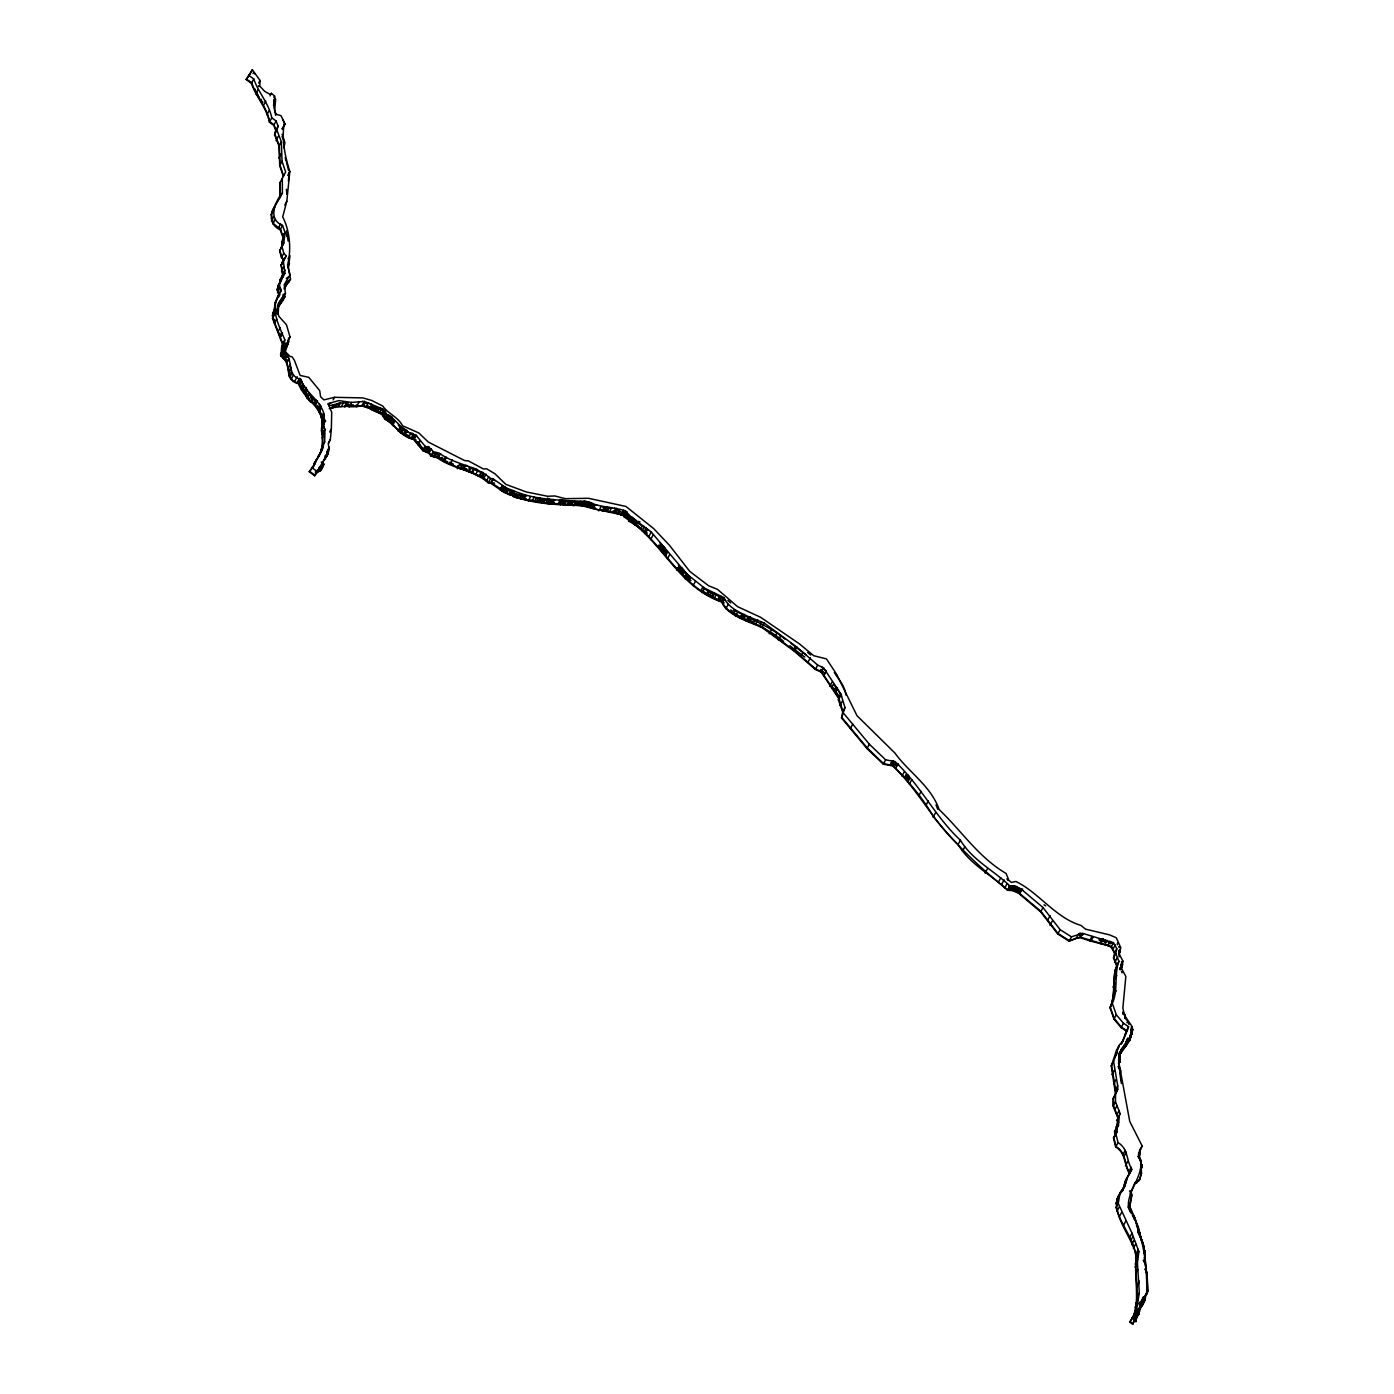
<?xml version="1.0" encoding="UTF-8"?>
<svg xmlns="http://www.w3.org/2000/svg" width="1394" height="1394" viewBox="0 0 1394 1394"><rect width="100%" height="100%" fill="white"/><g stroke="black" fill="none" stroke-linecap="round" stroke-linejoin="round"><path stroke-width="1.5" d="M624.599 516.529C661.941 539.391 678.425 586.717 721.9 601.494C726.448 611.6 737.06 616.078 746.4 620.487L762.239 626.934L794.737 650.893L815.629 668.946L821.484 671.629L838.683 697.627L842.917 711.376L841.523 717.98L866.998 748.543L883.308 764.173L892.683 765.933C917.879 789.213 932.9 821.171 958.061 844.572C969.91 864.402 991.674 875.014 1007.531 890.313L1012.271 890.557L1018.352 893.066L1040.673 911.868L1057.785 934.015L1069.181 941.229L1071.498 936.855L1082.284 933.248L1113.51 942.71L1116.803 948.739L1115.827 953.548L1118.929 961.32C1113.893 974.964 1118.389 989.984 1112.342 1003.401L1116.315 1014.745L1123.477 1023.266L1128.6 1026.698L1123.233 1040.429L1118.877 1045.587L1113.614 1061.583L1117.709 1085.769L1117.761 1089.219L1115.531 1094.255L1115.496 1101.783L1120.166 1113.632L1116.977 1120.671L1117.849 1118.005L1113.179 1106.139L1113.196 1098.611L1115.705 1093.088L1115.653 1089.62L1111.541 1065.434M1113.457 1098.106L1113.44 1105.634L1118.11 1117.5L1116.124 1129.872L1114.573 1131.388L1114.834 1136.075L1113.492 1137.835L1115.705 1147.018C1126.038 1152.977 1123.965 1164.914 1129.488 1173.696L1131.806 1169.339C1126.282 1160.557 1128.373 1148.621 1118.04 1142.644L1115.81 1133.461L1117.152 1131.701L1116.908 1127.014L1118.441 1125.516L1119.312 1116.298M1143.254 1298.981L1142.505 1300.079L1144.335 1301.456C1148.098 1286.104 1141.686 1315.64 1141.076 1301.63L1143.272 1297.169L1144.335 1301.456L1138.34 1311.493L1138.759 1314.368L1135.796 1318.619L1138.48 1313.81L1138.584 1308.339L1140.344 1308.705M1144.875 1262.389L1147.245 1277.148L1147.802 1291.262L1146.6 1294.277L1147.715 1291.454L1147.123 1277.374L1143.882 1246.933L1136.458 1225.082L1138.375 1227.312L1132.852 1214.331L1135.57 1219.907M324.907 429.509L324.68 441.846L322.363 446.219L322.223 434.353L324.907 429.509L323.791 426.599L324.244 415.011C320.899 400.008 305.826 393.77 300.912 379.412C285.439 375.875 294.97 358.85 283.278 351.793L284.794 339.753C277.807 322.85 268.955 307.447 281.257 290.37L279.427 285.474L282.146 275.855L284.916 273.329L283.365 260.922L286.188 255.921L283.801 253.185L281.989 246.581L283.818 242.922L285.09 232.45L282.529 225.392C267.526 219.172 274.914 201.973 282.407 193.017L282.285 178.397M1131.597 1194.954L1131.597 1196.122L1130.778 1190.946L1131.858 1194.484M1138.375 1227.312L1141.425 1239.58L1138.462 1231.146M1121.734 963.602L1119.905 969.597L1122.623 964.09L1121.403 961.703M281.501 247.278L283.017 236.318L280.473 229.243L273.172 223.406L271.447 214.362M281.867 242.103L281.762 246.773L279.654 250.937L281.466 257.559L283.853 260.277L281.03 265.278L282.843 274.409L285.16 270.035M1133.88 1316.494C1139.787 1296.437 1133.549 1276.05 1136.528 1255.889C1131.579 1237.698 1117.256 1221.998 1116.263 1203.144M1122.222 966.53L1120.689 969.388L1120.114 968.325L1121.961 967.105L1122.623 964.09M283.33 176.428L279.724 165.677L279.027 146.074L274.566 134.538L275.768 130.426L273.747 125.338L269.425 122.202C266.62 107.686 256.026 97.04 251.408 83.309L246.198 79.545L252.349 69.7L260.033 80.416L259.807 86.132L264.86 91.464L269.913 94.304L271.377 93.311L274.897 96.221L273.886 107.338L275.263 112.374L276.744 114.43L281.048 115.667L284.341 122.916C281.396 138.738 284.934 156.198 289.83 171.497L286.815 201.241L282.703 216.872C289.935 231.021 291.503 249.561 287.547 265.139L290.004 274.845L284.184 284.759L285.474 293.245L278.504 303.334L277.493 311.664L278.887 316.351L286.502 324.819L290.004 336.965L284.202 348.761L285.3 351.637L290.074 356.446L292.06 356.742L294.413 360.349L300.128 375.456L308.771 377.321L319.679 390.616L320.603 396.785L323.931 399.869L334.508 397.307L362.98 397.917L371.71 400.479L382.688 406.002C388.142 413.879 398.022 416.876 402.605 425.78L418.81 432.942L428.237 442.003L464.481 460.508L468.454 460.926L483.317 468.924L486.645 468.82L494.87 473.716L505.83 484.363L526.2 491.925L547.546 496.247L554.882 495.968L565.232 498.669L588.477 498.285L625.923 506.44L653.629 528.553L669.468 545.298L689.751 571.383L708.657 585.776L717.457 589.348L737.6 606.669L760.619 617.281L799.354 643.819L813.713 655.703L826.468 658.909L836.731 674.452L857.014 715.732L894.826 752.934C908.505 772.015 931.105 786.129 939.138 809.548C961.651 831.016 978.623 857.415 1006.085 873.463L1008.925 880.468L1011.486 882.419L1015.877 881.478C1038.966 892.665 1055.485 917.879 1081.064 925.442L1085.508 929.153L1109.624 934.886L1116.28 937.779L1120.811 947.781L1119.034 953.618L1123.006 961.268L1120.706 967.018L1125.847 976.41L1122.85 1008.071L1124.592 1015.494L1132.381 1026.942L1130.9 1035.812L1120.898 1049.734L1118.737 1061.74L1129.732 1121.368L1142.156 1145.955L1138.358 1154.319C1147.436 1171.622 1129.262 1186.764 1128.356 1203.754C1142.261 1231.146 1147.297 1262.04 1146.687 1292.796L1139.769 1305.829L1139.804 1308.199L1132.608 1324.3L1129.785 1322.087L1136.215 1312.137L1139.316 1292.761L1137.417 1262.807L1138.863 1251.516L1131.998 1233.185L1118.232 1203.388L1120.201 1192.497L1124.697 1186.503L1127.415 1177.32L1131.806 1169.339M324.68 441.846L321.16 449.704C323.164 443.954 323.652 436.688 321.456 430.973L322.188 418.88L318.703 409.609L313.319 402.639M321.787 427.871L322.223 434.353M280.908 194.463L278.573 198.837L280.089 197.373L279.95 182.753L285.665 172.072L282.058 161.321L281.361 141.718L276.901 130.182L278.103 126.07L276.064 120.964L271.76 117.845C268.955 103.33 258.36 92.666 253.743 78.953L248.515 75.189M328.81 446.69L328.217 453.608L324.523 458.8L326.492 456.866L327.66 450.715M1128.6 1026.698L1126.282 1031.055L1121.159 1027.622L1113.98 1019.119L1110.025 1007.757C1116.176 994.183 1111.366 978.884 1116.873 965.171L1113.771 957.399M1114.991 970.468C1113.457 982.944 1115.13 995.421 1110.286 1007.252L1114.242 1018.613L1121.421 1027.117L1126.544 1030.549L1125.324 1034.191L1127.641 1029.835M329.664 432.018L331.354 428.969L331.702 412.275L328.165 403.65L338.794 400.601L351.515 402.413L364.374 401.437L383.28 409.209L387.114 414.767C397.307 419.96 403.232 432.854 415.882 435.015L425.118 446.272L431.234 449.007L433.168 451.639L439.197 453.12C454.949 464.777 475.964 465.439 490.583 478.49L493.093 478.874L506.597 488.161L513.462 490.653C536.411 500.829 562.74 499.941 587.484 501.648C599.472 507.416 612.82 506.911 625.122 510.709L630.977 516.808L651.225 532.003L687.277 574.45L704.562 588.129L723.956 597.643C728.504 607.749 739.116 612.227 748.456 616.636L764.295 623.083L796.81 647.043L817.686 665.095L823.54 667.778L840.739 693.759L844.991 707.525L841.523 717.98M414.297 437.838L414.245 439.232L416.144 440.051M282.146 275.855L279.811 280.211L279.706 283.4L282.024 279.044M280.072 279.706L279.967 282.912L277.876 285.979L280.211 281.605M844.991 707.525L842.656 711.881L838.352 699.875L840.739 693.759M1129.488 1205.444L1131.649 1213.25L1129.192 1207.692L1130.081 1203.667L1129.245 1205.88M1120.462 968.551L1120.34 969.649M289.987 255.607L288.436 268.153L290.544 279.061L287.722 281.588L284.237 288.349L288.732 281.327M1120.95 968.534L1120.968 965.781M283.174 294.239L282.947 296.783L278.277 303.909M1116.559 1126.143L1116.385 1129.367L1114.851 1130.882L1115.095 1135.57L1113.754 1137.33L1115.967 1146.513C1126.317 1152.472 1124.226 1164.408 1129.75 1173.19L1127.711 1176.588M287.478 361.795L284.55 358.084L287.478 361.795L287.565 360.227M324.541 420.814L322.223 425.17L321.909 419.385L324.244 415.011M1120.079 1057.122L1119.312 1060.381L1119.574 1055.415L1119.678 1062.298L1118.302 1062.925M1120.41 1069.285L1120.184 1073.206L1120.706 1070.749L1118.772 1065.957L1119.765 1059.545M325.342 420.117L325.464 421.824M289.116 172.891L288.401 181.168M279.811 280.211L282.86 277.197L281.309 264.773L286.188 255.921M549.044 502.659L550.299 504.07L552.251 502.432L549.044 502.659L550.299 504.07L554.237 502.502M595.447 507.956L589.104 506.58L588.076 505.029L587.275 506.074C598.061 511.633 610.467 510.587 621.55 514.177M1131.109 1197.028L1130.307 1203.266L1131.841 1195.669M1139.909 1309.193C1140.536 1312.068 1135.5 1318.428 1137.173 1316.372L1138.462 1313.235M1145.258 1259.392L1144.126 1257.998L1145.154 1256.604L1144.038 1246.619L1141.599 1239.231M321.909 419.385C318.564 404.365 303.509 398.144 298.577 383.786C283.104 380.231 292.635 363.224 280.943 356.167L281.64 346.636L284.794 339.753M1119.068 1061.479L1119.521 1053.672L1118.58 1060.259L1119.678 1062.298L1118.737 1062.106M285.439 345.172L285.665 343.307M324.802 459.236L328.897 448.171L328.357 443.902L330.343 439.441L331.354 428.969M283.784 351.358L284.585 346.81M1131.196 1027.047L1132.782 1029.486L1129.645 1040.412L1120.968 1053.115L1120.549 1051.686L1119.068 1054.526L1119.626 1057.976L1118.877 1057.035M1139.665 1149.423L1139.055 1156.724L1142.278 1166.673L1140.536 1170.002L1141.616 1168.015M1130.795 1036.753L1130.586 1034.888L1129.889 1035.481L1130.795 1036.753L1132.782 1029.486M1107.184 940.392L1105.163 942.658C1108.788 940.375 1105.912 944.174 1103.09 940.706M1118.668 953.792L1119.452 949.802M273.694 97.005L275.646 99.201L274.67 110.753L275.681 115.423M321.439 449.199L320.759 452.179L323.495 445.348M1129.645 1040.412L1131.266 1035.864M282.459 344.126L272.527 318.424L275.437 302.237M272.841 312.814L272.806 317.919L282.738 343.621L281.205 355.662C292.914 362.719 283.383 379.726 298.839 383.28L307.377 398.179L311.089 401.82M281.257 290.37L278.922 294.726L277.11 289.83L278.155 285.474M1118.929 961.32L1116.594 965.676L1113.492 957.905L1114.747 952.607L1111.454 946.561L1080.211 937.099L1069.442 940.723L1058.046 933.51L1040.935 911.362L1018.631 892.561L1012.532 890.052L1007.792 889.808C980.592 868.689 955.378 843.962 933.388 816.727C922.706 797.664 908.034 780.919 892.962 765.428L883.569 763.668L867.277 748.038L841.802 717.474M1135.883 1321.756L1135.291 1318.149L1135.605 1320.693C1136.093 1323.655 1134.524 1318.079 1137.103 1315.709M661.836 548.887L666.053 554.951L667.447 552.355L659.954 542.789M277.615 305.303L276.901 313.842M284.324 294.064L284.968 296.748L278.573 306.785L278.173 314.347M323.094 447.822L318.006 457.702L318.634 455.611M320.69 451.761L314.155 464.69L316.299 459.34M1124.766 1046.284L1122.431 1049.194L1125.359 1045.273L1126.526 1040.638M287.634 355.47L285.09 352.281L288.645 341.774L288.575 338.115M1120.114 950.185L1118.807 954.716L1119.661 952.416C1118.615 949.854 1118.371 955.552 1119.661 952.416L1119.487 951.37M1118.877 1045.587L1114.782 1057.523L1117.117 1053.167M1116.821 1049.455L1111.279 1065.94L1115.444 1093.593L1117.761 1089.219M467.147 465.544L463.766 465.892L462.128 468.959L460.02 468.576L460.247 467.6L462.128 468.959L465.526 468.611M284.359 289.185L287.042 283.54M1119.417 953.566L1119.051 956.859M591.37 506.318L593.67 507.695L595.151 504.889L596.946 505.151M1130.133 1039.523L1119.068 1054.526M1124.592 1183.994L1123.39 1187.723L1125.725 1183.367M1141.512 1173.399L1139.386 1179.969L1141.512 1173.399L1140.832 1169.444M323.878 464.185L322.519 467.199L317.187 470.318L315.462 473.542L320.812 470.405L323.878 464.185L322.641 461.466M1132.207 1032.745L1131.736 1033.634L1131.353 1028.737L1131.754 1034.174L1131.475 1029.452L1130.987 1030.358M1120.898 969.51L1121.525 967.453M1121.403 1083.574L1120.096 1075.088M1103.124 939.591L1099.657 938.685L1098.96 939.974L1102.427 940.88M329.228 408.651C335.727 406.037 342.523 407.762 348.796 405.253L349.058 404.452M1123.669 1187.235L1122.379 1190.859L1124.697 1186.503M285.09 232.45L282.755 236.823L280.194 229.749C270.941 225.863 268.955 215.582 273.938 207.497M1112.046 943.18L1108.997 942.971L1109.676 941.699L1112.673 943.808M275.995 203.646L272.283 211.783L274.601 207.427M286.903 194.341L286.415 189.27M663.387 550.282L663.056 551.153L664.45 548.556M1119.905 1074.216L1120.602 1072.404M1120.201 1192.497L1116.611 1200.112L1118.946 1195.738M1118.145 1196.348L1116.002 1203.649L1118.319 1199.276M1131.823 1031.595L1131.248 1032.832M318.285 470.423L314.643 475.79L309.259 471.747L313.302 466.885L314.242 463.191M313.302 466.885L316.49 460.334M1132.608 1324.3L1137.469 1312.573M1137.748 1312.068L1132.886 1323.795L1130.064 1321.582M1125.585 1033.686L1121.177 1044.298M526.671 495.776L516.198 494.121L506.824 489.085L505.238 492.047L503.443 489.974L508.723 494.487L510.57 494.434L511.319 492.657L511.162 494.539L514.63 497.066L523.046 499.157L526.218 498.616M1128.077 1042.015L1126.056 1042.607L1124.888 1046.162L1126.16 1045.186M1130.116 1193.787L1135.134 1182.339M558.175 503.234L573.753 505.552L579.904 503.757M1126.491 1178.627L1124.331 1184.499L1126.648 1180.143M319.609 454.723L321.038 451.673M590.62 503.774L580.357 501.526L577.29 502.537L575.774 505.36L576.402 503.513L577.133 504.715L581.228 504.419L586.055 506.127L586.595 504.959L589.104 506.58L590.62 503.774L595.151 504.889M371.553 406.839L370.63 408.773L371.849 409.801L382.409 414.645L386.452 419.89L392.097 423.584L393.805 420.378L392.707 419.036L388.142 416.719L384.134 411.422L373.592 406.543L371.187 404.051M572.568 502.502L562.984 501.387L561.451 504.227L571.07 505.325L572.568 502.502L577.29 502.537M1145.519 1296.49L1146.704 1294.085M1120.689 1053.167L1119.121 1056.251L1119.173 1055.119M283.888 147.869L284.916 142.693L282.093 134.225M321.317 461.902L322.345 465.195L319.017 467.548M327.137 454.862L314.643 475.79M1129.785 1322.087C1141.459 1305.498 1135.744 1282.637 1135.552 1263.591C1138.619 1243.309 1120.602 1226.476 1116.176 1207.256M250.031 74.056L252.349 69.7M251.408 83.309L253.743 78.953M258.657 82.995L260.033 80.416M255.764 93.956L258.099 89.599M263.449 105.491L265.766 101.135M270 95.872L271.377 93.311M266.934 114.744L269.269 110.387M273.451 105.264L275.437 101.535M269.425 122.202L271.76 117.845M273.747 125.338L276.064 120.964M275.768 130.426L278.103 126.07M274.566 134.538L276.901 130.182M276.029 140.672L278.347 136.316M285.038 124.066L282.163 128.875L285.038 124.066L282.877 119.588M279.027 146.074L281.361 141.718M278.748 158.132L281.065 153.776M279.724 165.677L282.058 161.321M287.774 175.365L289.83 171.497M277.929 200.44L275.594 204.796L280.351 196.868L280.229 182.248M280.089 197.373L282.407 193.017M271.185 214.868L273.503 210.511M271.464 220.879L273.782 216.523M272.91 223.894L275.245 219.538M284.759 205.092L286.815 201.241M278.277 228.25L280.612 223.876M280.194 229.749L282.529 225.392M281.588 242.608L283.923 238.235M279.654 250.937L283.818 242.922M281.466 257.559L283.801 253.185M281.623 263.205L283.958 258.831M281.03 265.278L283.365 260.922M281.449 271.133L283.784 266.777M287.652 266.881L289.534 263.361M282.86 277.197L284.916 273.329M277.11 289.83L279.427 285.474M277.493 292.67L279.828 288.314M277.493 298.386L275.176 302.742L279.201 294.221L277.371 289.325M278.626 297.096L280.002 294.535M285.84 285.108L287.722 281.588M287.234 284.01L289.098 280.508M288.68 282.564L290.544 279.061M272.579 313.319L274.914 308.945M272.144 315.776L274.479 311.42M283.418 297.096L285.474 293.245M276.726 310.217L278.573 306.785M272.527 318.424L274.862 314.068M281.832 300.93L277.598 307.9M284.968 296.748L279.967 304.415L279.689 302.672M274.409 323.303L276.726 318.947M277.911 332.016L280.229 327.66M280.177 337.487L282.494 333.131M281.64 346.636L283.958 342.279M280.421 354.808L282.755 350.452M287.931 340.833L290.004 336.965M286.38 344.928L288.453 341.077M280.943 356.167L283.278 351.793M288.645 341.774L285.3 349.145L288.209 343.238M284.027 353.396L282.268 356.69L285.003 359.669L286.798 356.306L283.871 352.682L282.111 355.975L283.801 358.763L285.596 355.418M282.599 357.422L284.376 354.111M284.759 359.478L287.077 355.122M286.746 362.667L289.081 358.31M288.053 368.643L290.388 364.287M288.663 371.71L290.998 367.354M288.506 373.052L290.823 368.696M288.906 376.171L291.241 371.815M289.569 377.669L291.904 373.296M291.067 379.36L293.385 375.003M294.901 381.05L297.218 376.694M297.236 382.636L299.571 378.262M298.577 383.786L300.912 379.412M299.431 385.964L301.766 381.59M300.912 388.647L303.23 384.274M307.342 396.488L303.787 389.344L305.478 393.509L302.028 389.414L303.822 386.033L307.29 390.128L305.478 393.509L310.531 401.803L316.107 403.911M303.84 391.923L306.175 387.567M298.281 381.329L304.171 392.045L305.966 388.682M305.077 393.962L307.412 389.606M306.279 396.802L308.614 392.446M307.098 398.684L309.433 394.31M308.806 400.444L311.141 396.07M309.799 395.077L312.308 398.457L310.531 401.803L308.022 398.423M311.629 402.57L313.423 399.224L312.308 398.457M313.476 403.371L315.253 400.026L316.438 400.27L314.661 403.615M315.218 405.114L317.553 400.758M318.424 410.115L320.759 405.741M318.738 410.812L321.073 406.456M318.877 412.345L321.195 407.972M320.968 417.695L323.303 413.338M322.467 416.301L322.763 417.381L320.533 413.094L322.606 418.444L323.774 413.983M333.131 399.886L334.508 397.307M321.718 422.87L324.035 418.514M331.389 408.337L333.166 405.009L339.439 403.04L348.239 402.918L346.461 406.229M321.509 428.376L323.844 424.02M332.922 408.181L334.699 404.852M321.456 430.973L323.791 426.599M335.083 407.571L336.843 404.243M322.572 433.412L324.907 429.056M337.662 406.368L339.439 403.04M322.171 437.908L324.506 433.551M338.725 406.368L340.485 403.058M341.46 406.421L343.22 403.127M309.259 471.747L315.358 463.035M344.527 406.856L346.27 403.58M318.947 455.925L321.944 450.349M346.897 403.511L345.137 406.787L347.751 405.236M328.287 443.309L330.343 439.441M345.485 406.072L349.197 406.769L351.515 402.413M326.841 452.039L328.897 448.171M315.236 471.991L316.386 472.897L318.111 469.656M325.342 456.535L327.398 452.667M327.607 452.196L329.367 448.92M319.365 468.698L317.64 471.921L317.292 470.789L319.818 471.102L321.544 467.879M325.9 456.43L323.565 460.787L325.063 458.731M326.893 454.618L328.635 451.36M325.604 458.068L328.217 453.608M317.292 470.789L318.93 471.311L322.345 465.195M320.812 470.405L320.62 468.436L320.812 470.405L323.443 465.648M349.197 406.769L356.55 406.717L358.868 402.361M356.55 406.717L362.039 405.811L364.374 401.437M369.671 403.546L364.967 402.953L363.207 406.229L345.764 405.567M362.405 404.434L363.207 406.229L366.064 406.734L367.807 403.458M362.039 405.811L369.41 408.512L371.745 404.138M372.372 405.497L370.63 408.773L367.981 405.811M371.849 409.801L373.592 406.543M372.825 410.324L374.568 407.083M374.184 410.899L375.91 407.64M374.864 411.265L376.589 408.041M375.875 411.613L377.6 408.39M377.53 412.136L379.255 408.912M378.523 411.474L379.534 413.094L381.242 409.871M621.288 514.682C608.115 511.912 594.646 509.228 581.472 505.604C557.914 504.611 532.909 504.558 511.145 495.009L504.262 492.518L490.758 483.248L488.248 482.847C473.629 469.795 452.614 469.133 436.862 457.493L430.851 456.012L428.899 453.381L422.8 450.645L413.565 439.371C400.897 437.211 394.99 424.316 384.796 419.141L381.224 413.06L378.436 411.631M383.333 411.038L381.625 414.262L381.538 412.694L379.534 413.094M384.134 411.422L382.409 414.645L381.538 412.694L383.211 415.604L384.936 412.397M384.099 416.945L385.807 413.757M384.796 419.141L387.114 414.767M387.096 415.604L385.406 418.775L383.873 415.429M388.142 416.719L386.452 419.89L384.779 416.823M384.779 416.51L387.515 420.448L389.222 417.242M390.721 417.799L389.013 421.04L390.686 420.448L391.766 423.253L393.491 420.03M391.801 418.287L390.076 421.493L390.686 420.448L391 422.26L392.707 419.036M392.516 425.623L394.85 421.267M410.725 433.499L412.798 435.172L411.108 438.326L408.093 435.799L403.11 434.388L398.335 430.624L400.026 427.435L398.231 424.926M398.248 431.199L400.566 426.843M400.026 427.435L401.089 428.341L399.381 431.53L399.154 430.066M401.089 428.341L402.03 429.021L400.322 432.192L400.653 430.99L401.942 432.262M402.814 429.718L401.123 432.889L400.653 430.99L403.11 434.388L404.8 431.216L402.03 429.021M403.528 434.545L400.27 431.809M408.39 432.088L406.386 431.931L404.696 435.102L404.243 433.569M408.529 437.577L410.847 433.22M415.935 436.078L414.053 435.625L412.363 438.779L414.245 439.232L415.935 436.078L417.085 436.409M413.565 439.371L403.79 434.039M414.506 437.594L415.882 435.015M418.043 444.982L420.378 440.626M422.8 450.645L425.118 446.272M424.856 446.707L426.006 447.962L424.334 451.098L429.387 451.917M425.797 451.952L427.453 448.816L431.06 448.781M425.902 452.231L428.237 447.857M428.76 448.938L427.087 452.057L426.529 450.436M427.383 452.37L429.7 448.014M428.307 451.761L429.979 448.624M428.899 453.381L431.234 449.007M430.851 456.012L433.168 451.639M435.294 453.817L433.743 452.527L432.07 455.646L433.639 456.918L435.294 453.817L441.114 454.252M433.691 457.389L437.141 456.988C449.216 464.655 462.024 468.802 475.145 473.96M433.639 456.918L434.858 457.267L436.514 454.165M434.858 457.267L436.827 457.441L438.483 454.339M436.827 457.441L438.448 457.441L440.103 454.339M445.54 457.162L443.884 460.264L447.648 461.78M444.163 461.571L446.498 457.215M450.053 464.097L452.37 459.724M457.18 468.75L459.497 464.376M457.249 466.607L460.02 468.576L461.658 465.509L463.766 465.892M463.4 469.673L465.735 465.317M469.848 467.774L484.223 473.821L482.603 476.835L469.011 471.538L469.273 466.624M468.959 471.747L471.294 467.391M469.011 471.538L471.468 472.688L473.089 469.656M469.691 471.033L472.13 472.775L473.751 469.726M475.615 474.727L477.236 471.695M476.853 475.371L483.997 477.915L488.527 482.341L491.036 482.742L508.374 493.65M480.756 473.071L479.135 476.086L479.78 475.145M482.585 473.664L480.965 476.678L481.801 475.598L482.603 476.835M483.735 478.421L486.07 474.065M486.349 481.209L488.684 476.835M488.248 482.847L490.583 478.49M490.758 483.248L493.093 478.874M499.941 489.817L502.276 485.461M506.824 489.085L505.708 488.858L504.123 491.821L502.206 490.949L502.973 486.088M502.206 490.949L503.582 487.308M503.007 491.298L505.325 486.942M505.22 490.74L506.597 488.161M508.235 490.479L506.667 493.441L505.238 492.047M508.723 494.487L510.309 491.542M510.012 494.957L512.347 490.601M512.748 491.577L510.57 494.434M511.145 495.009L513.462 490.653M511.877 494.783L513.445 491.838M512.452 495.532L514.038 492.587M513.166 496.264L514.752 493.319M513.323 496.63C534.338 503.635 568.247 504.053 586.055 506.127L585.341 504.698M514.63 497.066L516.198 494.121M515.641 497.397L517.209 494.434M516.982 497.623L518.568 494.678M517.941 497.449L519.509 494.504M519.596 497.885L521.164 494.94M521.007 498.529L522.576 495.602M522.001 498.738L523.569 495.811M523.046 499.157L524.614 496.229M524.109 499L525.677 496.072M528.239 500.951L530.574 496.595M530.731 499.871L532.491 500.341L534.041 497.414L551.815 501.195L555.213 499.714M532.491 500.341L534.704 501.073L536.254 498.163M534.704 501.073L536.551 501.387L538.101 498.477M538.067 502.31L540.402 497.954M540.262 499.052L538.711 501.945L536.551 501.387M541.186 499.209L538.711 501.945L540.245 500.986L541.517 502.589L548.818 503.67L550.351 500.794M542.109 499.435L539.635 502.101L540.245 500.986L541.517 502.589L543.05 499.697M542.719 502.537L544.27 499.644M543.521 502.537L545.054 499.662M545.838 502.833L547.372 499.958M549.097 500.394L547.546 503.286L547.511 502.276L548.818 503.67M550.299 504.07L551.815 501.195M552.86 500.986L551.327 503.844L551.013 502.938M552.163 503.635L554.202 500.324M558.524 503.652L559.708 500.376M559.674 503.861L561.207 501.004L562.984 501.387M560.266 504.889L562.584 500.516M564.117 501.77L562.584 504.611L562.549 503.722M563.821 504.872L565.337 502.014M567.306 505.011L568.822 502.154M569.832 502.154L568.316 504.994L567.794 503.896L569.257 505.186L570.198 504.227M569.257 505.186L570.773 502.345M569.954 505.377L572.289 501.004M573.753 505.552L575.252 502.729M577.133 504.715L578.632 501.892M578.841 504.349L580.357 501.526M579.991 504.279L581.49 501.457M581.228 504.419L582.727 501.596M581.472 505.604L583.807 501.23M581.281 503.269L582.343 504.959L583.842 502.154M585.271 502.694L583.772 505.499L582.919 503.896L582.343 504.959M586.055 506.127L587.554 503.321M588.303 503.147L586.787 505.97L586.595 504.959M587.031 506.562L589.348 502.206M589.122 503.304L587.623 506.127L587.153 505.064M589.488 503.339L587.989 506.161L587.379 505.046M589.871 503.373L588.373 506.196L588.076 505.029M591.805 504.175L590.307 506.98L588.738 505.273L589.104 506.58M590.795 506.963L592.293 504.158M592.276 507.59L593.774 504.785M598.758 510.901L601.093 506.545M609.962 507.451L603.951 507.956L602.469 510.727L600.953 509.559L604.194 509.873L603.497 511.006L602.469 510.727L604.194 509.873M604.961 508.235L603.497 511.006L607.679 510.465L609.161 507.677M605.24 511.058L606.721 508.287M607.836 508.113L606.373 510.884L605.745 509.908M609.492 511.877L611.809 507.521M647.304 533.083L630.088 521.722L624.529 515.606L616.061 512.94L614.127 511.406L615.59 508.653L614.615 508.165M614.388 512.626L616.706 508.252M615.312 512.243L616.775 509.49L615.59 508.653M616.061 512.94L617.525 510.169L616.775 509.49M617.49 514.334L619.825 509.977M618.361 514.438L619.825 511.703L625.993 512.87L631.534 519.004L648.733 530.4M622.247 512.887L623.623 510.309M620.992 515.362L622.456 512.626M622.038 515.257L623.501 512.522M623.693 515.292L625.157 512.539M624.529 515.606L625.47 511.249L627.265 512.103M838.421 698.133L821.223 672.135L815.351 669.451L794.475 651.399L761.96 627.439L746.121 620.992C736.781 616.584 726.169 612.105 721.639 601.999C678.146 587.222 661.68 539.896 624.338 517.035L626.655 512.661M625.226 516.372L626.69 513.637M625.488 516.86L626.952 514.125M626.098 517.523L627.561 514.787M627.073 518.585L628.537 515.85M628.102 519.509L629.548 516.773M628.642 521.164L630.977 516.808M629.286 520.746L630.75 518.028M630.088 521.722L631.534 519.004M630.75 522.227L632.214 519.509M634.27 520.572L632.824 523.273L632.179 521.635L634.81 524.527L636.256 521.826M637.685 522.802L636.256 525.503L634.409 522.924L634.81 524.527M641.867 526.113L640.421 528.814L637.86 525.625M641.989 530.713L644.307 526.357M643.941 532.003L646.276 527.629M645.492 532.438L646.921 529.755M645.213 533.641L647.53 529.284M648.89 536.359L651.225 532.003M650.649 539.6L652.967 535.226M663.056 547.075L661.662 549.672L659.484 546.744L660.878 544.113M658.804 548.051L661.139 543.695M662.063 545.768L660.686 548.382L659.118 545.141M662.237 550.177L663.631 547.581M663.579 551.815L664.955 549.219M664.328 553.244L665.722 550.647M665.391 554.307L666.785 551.71M667.43 558.802L669.747 554.429M676.979 570.251L679.314 565.894M678.425 565.128L679.714 567.341L678.338 569.902L679.592 571.61L688.061 580.078L690.919 580.531M679.592 571.61L680.969 569.048L679.714 567.341M678.808 569.501L680.673 572.498L682.049 569.937L680.969 569.048M681.265 573.213L682.049 569.937M682.258 574.467L683.635 571.906L682.642 570.651M682.851 574.886L683.635 571.906M682.572 573.736L684.75 577.273L686.127 574.711L684.227 572.324M684.942 578.806L687.277 574.45M687.869 576.245L690.57 577.865L689.194 580.409L686.493 578.806L687.869 576.245L686.127 574.711M689.42 577.517L688.061 580.078L687.608 578.893M693.114 585.637L695.449 581.281M702.227 592.485L704.562 588.129M706.706 593.827L708.03 591.317L702.715 587.222L701.374 589.749L706.706 593.827L724.2 602.905M725.507 600.448L713.101 593.13L710.888 593.042L709.546 595.534L707.891 592.711M711.776 595.639L713.101 593.13M712.386 597.625L714.704 593.269M714.861 597.155L716.185 594.663M718.276 598.984L719.6 596.493M718.99 600.709L721.325 596.336M721.639 601.999L723.956 597.643M724.2 599.49L722.894 601.964L720.471 599.054M725.873 608.777L728.208 604.404M783.637 641.397C768.286 628.467 749.414 622.055 732.442 612.245L733.749 609.788C750.704 619.65 769.558 626.098 784.874 639.079M733.941 613.343L735.248 610.903M735.562 615.991L737.879 611.635M740.353 618.431L742.671 614.074M742.166 618.779L744.501 614.423M740.58 616.2L743.891 618.831L745.18 616.409M746.121 620.992L748.456 616.636M748.125 620.992L750.46 616.636M754.834 620.138L753.544 622.543L749.066 619.284M755.496 624.251L757.813 619.894M759.294 626.568L761.629 622.212M762.048 626.516L763.32 624.129M761.96 627.439L764.295 623.083M769.261 633.782L771.596 629.426M776.371 633.869L775.116 636.222L772.363 633.486M778.444 640.09L780.779 635.716M804.808 657.044L794.075 649.081L795.312 646.781L791.095 643.418M794.475 651.399L796.81 647.043M801.759 654.779L802.961 652.497M808.015 662.133L810.332 657.776M815.351 669.451L817.686 665.095M821.223 672.135L823.54 667.778M824.011 675.41L826.346 671.037M829.813 686.301L832.148 681.945M834.71 689.176L835.877 686.998L833.351 684.315L832.183 686.51L839.415 696.617M835.163 692.051L837.498 687.695M836.173 691.354L837.341 689.176L835.877 686.998M838.352 699.875L840.687 695.519M840.024 705.521L842.359 701.147M850.375 728.522L852.692 724.166L843.858 713.606M866.998 748.543L869.333 744.187L852.692 724.166M883.308 764.173L885.626 759.817L895.018 761.577C920.197 784.857 935.217 816.814 960.396 840.216C972.245 860.046 993.992 870.658 1009.866 885.939L1014.588 886.201L1020.687 888.71L1042.991 907.511L1060.12 929.659L1071.498 936.855M893.153 762.239L892.108 764.226L890.801 763.546L891.864 761.577L898.607 764.696M893.99 762.553L892.944 764.539L891.358 762.692M892.683 765.933L895.018 761.577M895.68 762.605L894.617 764.592L892.944 764.539L892.578 763.215L896.865 766.055M896.29 765.742L897.335 763.773M895.662 768.146L897.997 763.773M901.988 776.127L904.305 771.771M906.083 777.608L907.093 775.691L906.187 774.402L905.159 776.336L909.184 780.013M906.797 778.688L907.093 775.691M907.912 779.525L908.94 777.625L907.825 776.789M908.47 779.804L908.94 777.625M909.428 784.003L911.763 779.647M918.855 795.73L921.173 791.356M925.964 805.314L928.299 800.958M933.109 817.232L935.444 812.859M958.061 844.572L960.396 840.216M962.452 851.194L964.787 846.838M985.122 873.097L987.457 868.741M998.47 882.106L1000.805 877.732M1001.746 884.214L1004.081 879.858M1004.569 888.379L1006.904 884.023M1007.531 890.313L1009.866 885.939M1009.012 888.431L1009.117 886.061L1009.012 888.431L1021.122 891.672M1009.97 888.727L1010.824 887.159L1014.135 887.194L1022.586 890.243M1010.999 888.762L1011.835 887.176M1012.253 888.832L1013.089 887.264M1012.271 890.557L1014.588 886.201M1014.605 889.198L1015.442 887.629M1016.017 889.668L1016.853 888.117M1017.115 890.226L1017.934 888.692M1017.498 889.546L1018.265 890.958L1019.467 888.692L1022.673 889.111M1018.352 893.066L1020.687 888.71M1018.265 890.958L1020.199 891.794L1021 890.261M1040.673 911.868L1042.991 907.511M1047.783 919.935L1050.1 915.579M1050.013 925.337L1052.348 920.964M1057.785 934.015L1060.12 929.659M1069.181 941.229L1076.151 938.336L1078.486 933.98M1082.685 935.095L1079.967 935.217L1080.089 932.865M1081.796 933.631L1079.949 937.604L1076.151 938.336M1083.434 933.719L1080.542 935.601L1080.193 934.189L1081.169 935.722M1080.698 934.747L1081.918 935.444L1082.65 934.067M1079.949 937.604L1089.638 940.776L1091.972 936.419M1089.638 940.776L1090.927 941.177L1093.262 936.803M1100.11 940.793L1100.79 939.504M1099.761 939.713L1100.807 941.246L1101.504 939.957M1100.807 941.246L1102.462 939.974M1090.927 941.177L1100.842 943.755L1103.177 939.382M1104.379 941.821L1105.076 940.532L1106.383 941.525M1105.599 940.114L1104.832 942.483L1104.083 940.863L1105.163 942.658M1105.163 941.961L1105.721 942.78L1106.557 940.88M1107.028 941.438L1105.721 942.78M1100.842 943.755L1107.707 945.62L1110.042 941.246M1110.304 942.274L1109.641 943.511L1109.258 942.344L1110.164 943.651L1110.826 942.396M1111.854 942.588L1110.164 943.651M1116.803 948.739L1114.468 953.113L1111.192 947.066L1113.51 942.71M1112.882 949.366L1115.2 944.993M1117.274 944.818L1117.5 942.867M1113.492 957.905L1115.827 953.548M1118.563 953.391L1119.661 950.847M1119.173 953.304L1120.288 951.231M1114.869 962.139L1117.186 957.783M1114.73 970.973L1117.064 966.617M1121.194 963.724L1122.048 965.171L1121.787 962.627M1121.63 963.846L1123.006 961.268M1121.856 964.317L1121.386 968.185L1122.397 964.875M1120.114 968.325L1120.671 967.279M1121.595 965.606L1121.647 967.61M1121.874 964.665L1122.466 963.585M1121.055 966.948L1120.689 969.388L1120.985 967.715M1114.486 979.912L1116.803 975.556M1121.665 967.087L1122.24 966.007M1113.004 987.179L1115.322 982.805M1113.771 995.211L1116.106 990.855M1110.025 1007.757L1112.342 1003.401M1113.98 1019.119L1116.315 1014.745M1122.728 1013.612L1122.902 1011.922M1124.731 1014.466L1124.819 1018.003L1124.731 1014.466L1123.25 1012.636M1121.159 1027.622L1123.477 1023.266M1126.944 1022.604L1127.45 1021.645L1129.053 1024.416M1121.874 1043.008L1123.233 1040.429M1111.279 1065.94L1113.614 1061.583M1131.004 1029.521L1132.381 1026.942M1118.842 1053.585L1128.844 1039.663M1127.119 1039.575L1127.955 1038.06L1126.84 1039.941M1131.458 1031.194L1131.945 1030.288M1132.12 1029.765L1132.608 1028.859M1131.579 1031.752L1132.05 1030.846M1126.526 1041.736L1125.672 1043.514L1126.718 1044.786L1127.188 1043.897M1120.236 1054.021L1121.909 1050.832M1123.721 1047.434L1123.268 1048.288L1126.718 1044.786L1126.056 1042.607M1131.876 1032.675L1132.346 1031.787M1125.812 1044.106L1124.296 1047.155L1125.69 1046.075L1121.177 1050.849L1122.884 1048.34M1119.748 1056.251L1118.964 1058.081L1119.556 1059.266L1119.992 1058.429M1128.565 1040.168L1130.9 1035.812M1132.242 1033.285L1131.579 1034.784L1131.039 1033.285M1130.551 1037.066L1130.064 1037.955L1129.889 1035.481M1118.58 1060.259L1119.277 1058.917M1129.018 1040.795L1129.488 1039.924M1119.086 1059.963L1119.678 1062.298L1120.131 1061.461M1119.155 1060.66L1119.678 1062.298L1119.312 1060.381M1111.976 1074.635L1114.294 1070.278M1120.079 1060.468L1119.626 1061.304L1118.824 1059.754M1118.72 1068.745L1119.504 1067.421M1113.649 1084.009L1115.984 1079.653M1121.159 1077.963L1120.881 1080.489M1115.374 1090.125L1117.709 1085.769M1113.196 1098.611L1115.531 1094.255M1113.179 1106.139L1115.496 1101.783M1114.538 1110.269L1116.855 1105.912M1116.803 1114.834L1119.121 1110.478M1117.849 1118.005L1120.166 1113.632M1116.28 1126.648L1118.615 1122.275M1114.573 1131.388L1116.908 1127.014M1116.124 1129.872L1118.441 1125.516M1113.492 1137.835L1115.81 1133.461M1114.834 1136.075L1117.152 1131.701M1115.705 1147.018L1118.04 1142.644M1122.902 1154.685L1125.237 1150.329M1123.965 1156.48L1126.3 1152.124M1125.463 1165.75L1127.798 1161.376M1139.839 1150.329L1142.156 1145.955M1128.931 1171.552L1131.248 1167.196M1140.135 1150.468L1139.525 1152.995M1130.046 1172.232L1125.08 1181.676L1127.99 1176.083M1139.891 1154.476L1140.24 1151.775M1139.386 1155.94L1138.741 1157.316L1139.996 1155.086M1119.852 1193.769L1122.187 1189.413M1139.839 1158.362L1141.425 1161.481M1140.937 1160.54L1137.992 1156.131M1115.914 1207.762L1118.232 1203.388M1142.278 1166.673L1141.721 1164.443M1116.942 1211.351L1119.26 1206.995M1142.191 1165.593L1140.832 1164.06L1141.407 1165.018M1141.459 1170.524L1141.233 1173.922M1131.266 1193.491L1129.471 1190.929M1136.598 1183.07L1137.173 1182.025L1135.465 1183.523L1138.863 1180.491L1137.591 1181.258M1119.225 1216.892L1121.56 1212.536M1129.715 1208.528L1128.129 1205.13M1123.39 1225.553L1125.707 1221.196M1133.723 1215.638L1132.642 1214.732M1134.507 1216.945L1134.768 1218.809M1135.605 1221.039L1136.197 1223.827M1129.663 1237.558L1131.998 1233.185M1130.604 1240.974L1132.939 1236.617M1138.48 1230.118L1139.822 1233.254M1131.719 1244.703L1134.036 1240.346M1133.357 1248.327L1135.674 1243.971M1141.86 1240.085L1143.045 1243.622M1135.936 1253.764L1138.253 1249.407M1136.528 1255.889L1138.863 1251.516M1143.132 1245.034L1144.265 1248.31M1136.075 1260.019L1138.393 1255.663M1135.291 1264.097L1137.609 1259.723M1135.099 1267.181L1137.417 1262.807M1145.101 1250.784L1145.014 1252.282L1144.195 1250.035M1144.213 1253.171L1145.171 1251.969M1144.927 1255.715L1144.822 1257.022M1135.518 1273.802L1137.835 1269.446M1143.324 1260.472L1145.258 1263.4M1137.016 1285.407L1139.334 1281.034M1136.807 1287.202L1139.142 1282.846M1144.944 1269.098L1146.931 1272.583M1136.981 1297.134L1139.316 1292.761M1135.709 1303.86L1138.044 1299.504M1134.873 1307.694L1137.19 1303.338M1134.333 1313.915L1136.65 1309.558M1133.043 1318.079L1136.215 1312.137M1145.31 1295.357L1146.687 1292.796M1138.462 1309.576L1139.177 1313.984L1138.428 1313.322M1139.804 1308.199L1138.184 1310.918L1139.229 1310.308L1138.549 1308.426L1139.177 1313.984L1138.149 1312.294M1144.422 1301.316L1143.167 1297.326L1144.822 1299.975M1142.575 1299.94L1141.076 1301.63L1142.731 1304.157M1138.811 1312.346L1138.375 1311.423L1138.881 1312.852M1137.086 1315.762L1137.783 1314.803M1135.152 1318.863L1136.267 1320.815L1135.796 1318.619L1136.824 1317.922M283.522 142.937L283.836 141.578M1129.854 1204.102L1130.534 1202.83M253.028 73.586L253.638 72.488L255.189 74.178M288 258.779L288.802 257.437M1120.096 1052.54L1121.63 1049.978M273.677 208.002L275.873 204.308M472.13 472.775L472.949 471.451M1117.883 1196.854L1122.64 1190.371M313.964 463.697L318.268 457.197M246.198 79.545L250.293 73.551M273.921 104.463L273.921 99.584M1139.072 1303.651L1140.24 1302.118M1138.584 1181.014L1139.647 1179.463M1116.542 1049.961L1118.999 1046.877M318.355 456.117L319.888 454.217M288.61 276.814L286.258 278.504M1122.431 1049.194L1125.69 1046.075M429.073 446.655L426.634 446.638M494.556 483.143L490.984 482.516L492.587 479.519L495.201 480.773M553.784 499.557L550.578 499.784L547.581 498.111M328.043 404.173L330.726 403.162M324.941 456.012L326.248 455.542M348.796 405.253L353.344 404.87M1103.403 938.807L1101.713 939.295M333.166 405.009L328.618 405.637M474.57 468.419L471.329 467.983M438.448 457.441L439.946 457.581M588.878 502.241L584.417 501.073M571.714 501.387L574.973 501.422M605.676 507.102L607.226 507.137M565.859 500.951L560.144 499.522M510.291 494.452L513.584 496.125M366.064 406.734L369.445 407.309M356.184 405.009L357.439 405.096M407.205 430.589L400.862 426.878M560.057 500.794L561.207 501.004M1018.648 890.243L1020.199 891.794M481.4 472.113L483.422 472.583M1009.866 886.845L1010.824 887.159M638.034 521.321L640.003 521.931M388.682 419.925L385.058 418.636L381.224 413.06M412.798 435.172L414.053 435.625M362.318 405.305L377.06 410.916L369.41 408.512M392.394 417.242L388.124 414.767M590.237 502.45L592.868 503.513M380.266 408.233L385.668 411.596M1107.707 945.62L1111.192 947.066M449.687 462.268L453.224 464.08M892.421 760.706L893.641 761.229M313.423 399.224L315.253 400.026M404.8 431.216L406.386 431.931M503.774 487.987L505.708 488.858M1136.633 1318.254L1135.692 1317.818L1135.953 1319.769M613.133 510.918L614.127 511.406M433.97 456.883L427.644 451.865L423.062 450.14L413.826 438.866M378.175 412.136L380.945 413.565M459.776 464.446L461.658 465.509M635.856 520.206L631.552 516.791M411.944 433.046L413.408 433.882M426.006 447.962L427.453 448.816M1011.033 885.922L1016.226 886.392L1019.467 888.692M286.798 356.306L288.227 357.16M1119.016 952.032L1118.807 951.004M708.03 591.317L710.888 593.042M362.701 401.298L364.967 402.953M1043.984 904.811L1045.674 905.891M617.525 510.169L619.825 511.703M476.26 468.924L477.706 469.883M463.766 468.907L461.867 467.652L462.128 468.959M466.363 468.802L468.227 470.841M246.459 79.04L251.687 82.804C256.304 96.534 266.881 107.181 269.687 121.696L274.008 124.833L276.047 129.921L274.827 134.033L279.305 145.586L280.002 165.172L283.592 175.923M440.922 458.034L443.884 460.264L442.02 457.284M501.997 490.27L504.123 491.821L500.376 488.214M795.312 646.781L806.028 654.779M311.594 467.391L316.961 471.433M309.52 471.242L314.905 475.284M505.029 486.994L506.702 488.283M602.452 506.771L603.951 507.956M1132.12 1317.713L1134.943 1319.944M789.858 645.718L794.075 649.081M1144.021 1250.348L1144.944 1251.098M807.596 652.444L810.716 655.023M727.807 600.361L730.7 602.905M663.213 546.274L664.781 547.668M1126.056 1041.51L1127.589 1042.904M281.083 300.268L282.442 301.505L282.947 299.135M741.05 616.235L743.891 618.831M261.985 101.344L262.943 102.232M820.7 669.347L825.074 673.459M821.902 667.116L826.259 671.228M869.333 744.187L885.626 759.817M398.51 430.694L389.292 420.535M688.984 576.332L681.649 567.759M1121.281 965.415L1121.159 964.7M678.39 568.595L678.338 569.902L677.048 567.707M284.115 259.789L281.745 257.054L279.915 250.432M320.202 467.095L321.718 468.872M907.895 775.012L909.149 776.545M622.787 515.066L624.338 517.035M405.515 433.778L408.093 435.799M458.765 466.955L460.02 468.576M318.076 406.926L319.331 409.975L317.24 406.438L320.15 411.282L317.449 405.41M396.523 428.115L398.335 430.624M658.543 545.437L659.484 546.744M730.787 609.753L732.442 612.245M301.836 381.677L300.128 379.029L298.333 382.409L304.171 392.045L299.431 382.008L300.302 383.559M686.493 578.806L684.698 576.018L684.75 577.273M1118.249 1066.497L1119.609 1068.989M1079.339 934.259L1079.967 935.217M1125.812 1018.962L1126.596 1020.199M837.341 689.176L841.662 696.216M834.326 672.588C838.787 679.627 845.13 686.214 845.827 694.926M418.322 441.881L420.274 445.122L417.067 441.567M282.999 356.341L285.003 359.669L283.278 355.662M319.174 403.72L319.993 405.096L318.215 408.442L317.24 406.438M664.363 552.024L666.053 554.951L665.182 552.93M679.157 569.902L680.673 572.498M283.104 271.551L283.906 272.98M422.539 447.735L424.334 451.098L421.075 446.045M1138.184 1156.497L1141.111 1162.038M1006.973 878.725L1007.845 880.398M302.463 387.759L305.478 393.509L303.857 390.268M298.455 381.189L304.171 392.045M303.753 390.198L305.478 393.509M1118.319 1066.776L1119.068 1068.24M317.362 406.072L319.331 409.975M256.566 92.771L259.441 98.486L256.705 92.771M1119.295 1057.105L1118.72 1055.972L1119.626 1057.976M320.829 414.314L322.397 417.503M286.537 162.174L288.575 170.538M1132.381 1214.749L1134.559 1219.192M322.99 418.13L320.533 413.094L322.519 417.59M318.268 407.135L319.94 410.568M1137.765 1232.017L1140.501 1237.68M1118.755 946.561L1119.26 947.624M300.529 386.277L302.028 389.414M1128.321 1206.821L1131.057 1212.519M1141.076 1240.12L1142.871 1243.953M318.459 407.1L320.184 410.76M323.094 418.548L320.533 413.094L322.746 417.921M1143.428 1260.071L1145.119 1263.678M321.456 465.927L322.153 467.426M1132.398 1214.888L1134.646 1219.785M1128.094 1206.96L1130.726 1212.71M280.943 336.128L279.863 333.166M1137.94 1229.804L1139.63 1233.62M386.417 417.991L387.515 420.448M282.599 356.045L283.801 358.763L282.006 354.668M1138.027 1231.564L1141.425 1239.58M1139.612 1305.132L1140.78 1307.92M1121.56 971.513L1122.1 972.82M282.093 136.647L283.104 139.086M275.367 322.223L274.148 319.209L274.932 322.119M936.001 804.948L937.779 809.356M254.875 88.955L255.607 90.871M261.026 99.148L261.567 100.56M1145.398 1269.063L1146.792 1272.827M321.491 415.865L322.014 417.276M1143.655 1297.152L1144.753 1300.114M1135.291 1318.149L1136.267 1320.815M1122.954 1013.368L1123.337 1014.518M457.633 465.823L458.138 467.513M283.243 343.098L283.749 344.806M286.519 230.916L288.122 241.023M895.122 763.598L895.575 765.132M471.189 471.625L471.468 472.688M1139.438 1305.446L1140.292 1308.827M283.226 233.931L283.662 235.708M316.002 471.277L316.386 472.897M258.535 85.731L258.761 86.655M408.703 435.207L409.034 436.67M286.833 236.248L286.519 234.61M285.247 157.487L285.822 160.728M1121.194 1052.627L1120.933 1051.111L1120.968 1053.115M1125.341 1017.045L1125.446 1018.125M1142.505 1300.079L1142.662 1304.279M1140.17 1302.24L1139.02 1303.738L1142.174 1306.091L1140.17 1302.24"/></g></svg>
